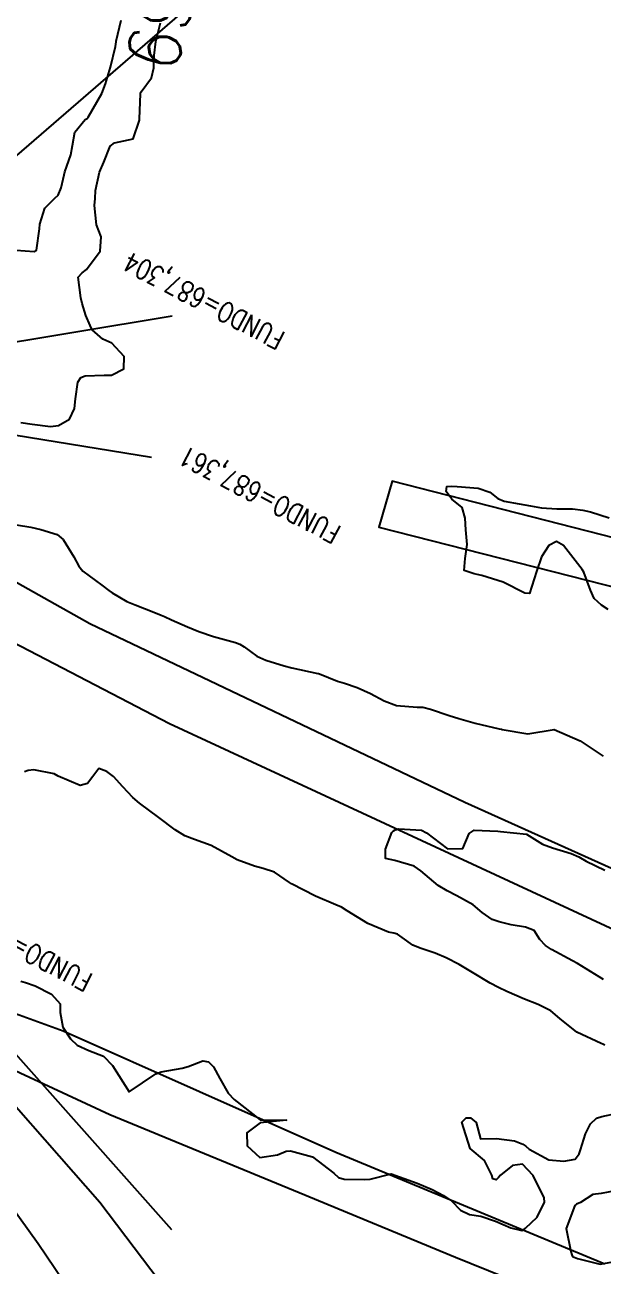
# Model space of a CAD drawing. Header units: metres. Extents: x 292545 to 299085, y 7450245 to 7463078.
# Drawn here: x 297312.2 to 297356.2, y 7452290.5 to 7452385 of the extents above; entities that cross this region are included whole.
import ezdxf
from ezdxf.enums import TextEntityAlignment as Align

# ---------------------------------------------------------------- set-up
doc = ezdxf.new("R2010")
doc.units = ezdxf.units.M
doc.linetypes.add('CONTINUO', pattern=[0])
for name, color, linetype in [('Cotas', 45, 'Continuous'), ('Curvas de Nivel 1m', 11, 'Continuous'), ('Curvas de Nivel 5m', 15, 'Continuous'), ('Edificações', 30, 'Continuous'), ('Linha Férrea', 20, 'Continuous'), ('TEXTO', 45, 'Continuous'), ('Vias Primárias', 230, 'Continuous')]:
    doc.layers.add(name, color=color, linetype=linetype)
doc.styles.add('ROMANS', font='romans', dxfattribs={"height": 0.2})
doc.styles.add('Style-STANDARD', font='STANDARD.shx')

msp = doc.modelspace()

# ---------------------------------------------------------------- linework, layer by layer
at = {"layer": 'Curvas de Nivel 1m', "flags": 128}
for points, elevation in [([(297311.562, 7452367.834), (297312.932, 7452367.714), (297313.107, 7452367.817), (297313.327, 7452369.437), (297313.354, 7452369.806), (297313.75, 7452371.024), (297314.504, 7452371.795), (297314.755, 7452372.022), (297314.991, 7452372.559), (297315.22, 7452373.569), (297315.274, 7452373.787), (297315.714, 7452375.092), (297315.853, 7452375.782), (297316.022, 7452376.801), (297316.824, 7452377.772), (297316.965, 7452377.859), (297317.055, 7452377.961), (297318.072, 7452379.755), (297318.355, 7452380.48), (297318.735, 7452381.746), (297319.119, 7452383.339), (297319.168, 7452383.694), (297319.179, 7452383.739), (297319.552, 7452385.33)], 689), ([(297356.615, 7452340.477), (297356.105, 7452340.785), (297355.554, 7452341.306), (297355.264, 7452341.945), (297354.765, 7452343.318), (297354.646, 7452343.506), (297353.213, 7452345.335), (297352.676, 7452345.648), (297352.113, 7452345.348), (297351.551, 7452344.465), (297351.175, 7452343.362), (297350.626, 7452341.695), (297350.285, 7452341.714), (297348.634, 7452342.541), (297346.994, 7452343.052), (297346.64, 7452343.133), (297346.415, 7452343.188), (297345.66, 7452343.425), (297345.738, 7452344.342), (297345.882, 7452345.422), (297345.8, 7452346.539), (297345.728, 7452347.424), (297345.515, 7452348.242), (297344.714, 7452348.878), (297344.281, 7452349.444), (297344.338, 7452349.833), (297344.727, 7452349.862), (297345.116, 7452349.823), (297346.717, 7452349.696), (297347.622, 7452349.401), (297348.235, 7452348.921), (297348.706, 7452348.71), (297349.846, 7452348.514), (297350.703, 7452348.361), (297351.555, 7452348.211), (297352.701, 7452348.136), (297353.907, 7452348.122), (297354.7, 7452348.034), (297355.279, 7452347.891), (297356.694, 7452347.447)], 691), ([(297311.59, 7452346.925), (297312.682, 7452346.738), (297313.429, 7452346.557), (297314.677, 7452346.165), (297315.139, 7452345.785), (297315.951, 7452344.486), (297316.322, 7452343.773), (297316.647, 7452343.385), (297318.072, 7452342.315), (297318.625, 7452341.918), (297318.863, 7452341.746), (297319.974, 7452341.087), (297320.614, 7452340.813), (297322.052, 7452340.262), (297322.606, 7452340.037), (297322.844, 7452339.935), (297323.39, 7452339.688), (297324.595, 7452339.146), (297325.457, 7452338.794), (297326.584, 7452338.398), (297328.269, 7452337.941), (297328.576, 7452337.833), (297328.922, 7452337.625), (297329.874, 7452336.918), (297330.563, 7452336.62), (297331.958, 7452336.187), (297332.557, 7452336.022), (297334.516, 7452335.598), (297334.553, 7452335.591), (297334.579, 7452335.585), (297334.66, 7452335.558), (297336.015, 7452335.006), (297336.546, 7452334.855), (297337.529, 7452334.529), (297338.531, 7452334.066), (297339.57, 7452333.5), (297340.52, 7452333.149), (297342.094, 7452333.042), (297342.519, 7452333.02), (297343.095, 7452332.877), (297344.513, 7452332.407), (297345.251, 7452332.169), (297346.507, 7452331.822), (297348.322, 7452331.392), (297348.502, 7452331.346), (297348.563, 7452331.329), (297350.499, 7452331.012), (297352.503, 7452331.34), (297354.494, 7452330.469), (297356.249, 7452329.302)], 691), ([(297356.367, 7452307.298), (297356.214, 7452307.381), (297356.091, 7452307.425), (297354.228, 7452308.293), (297352.954, 7452309.333), (297352.249, 7452309.915), (297351.291, 7452310.392), (297350.257, 7452310.802), (297348.907, 7452311.384), (297348.267, 7452311.688), (297347.644, 7452312.028), (297346.284, 7452312.821), (297345.268, 7452313.43), (297344.298, 7452313.953), (297343.445, 7452314.305), (297342.305, 7452314.676), (297341.742, 7452314.903), (297340.941, 7452315.481), (297340.575, 7452315.746), (297340.316, 7452315.818), (297339.902, 7452315.909), (297338.323, 7452316.557), (297336.753, 7452317.526), (297336.337, 7452317.794), (297335.893, 7452317.983), (297334.349, 7452318.628), (297332.507, 7452319.579), (297332.364, 7452319.679), (297331.231, 7452320.457), (297330.374, 7452320.744), (297329.694, 7452320.928), (297328.381, 7452321.418), (297327.969, 7452321.634), (297326.396, 7452322.508), (297325.127, 7452322.945), (297324.406, 7452323.227), (297323.669, 7452323.687), (297322.422, 7452324.642), (297320.946, 7452325.715), (297320.437, 7452326.147), (297319.687, 7452326.973), (297318.973, 7452327.742), (297318.459, 7452328.134), (297317.854, 7452328.364), (297317.395, 7452327.761), (297316.996, 7452327.216), (297316.446, 7452327.069), (297314.755, 7452327.787), (297314.455, 7452327.955), (297312.907, 7452328.253), (297312.467, 7452328.209), (297312.186, 7452328.103)], 691), ([(297356.278, 7452312.288), (297354.629, 7452313.317), (297354.295, 7452313.519), (297353.901, 7452313.719), (297352.305, 7452314.58), (297351.84, 7452314.879), (297351.42, 7452315.353), (297350.991, 7452316.032), (297350.322, 7452316.283), (297349.244, 7452316.461), (297348.326, 7452316.687), (297347.803, 7452316.873), (297347.041, 7452317.409), (297346.341, 7452317.975), (297345.112, 7452318.672), (297344.357, 7452319.053), (297343.678, 7452319.447), (297342.374, 7452320.572), (297341.846, 7452320.936), (297340.382, 7452321.349), (297339.671, 7452321.497), (297339.665, 7452322.226), (297340.167, 7452323.492), (297340.286, 7452323.62), (297340.415, 7452323.693), (297340.699, 7452323.769), (297342.415, 7452323.662), (297342.782, 7452323.456), (297344.395, 7452322.241), (297345.559, 7452322.259), (297346.034, 7452323.416), (297346.415, 7452323.668), (297348.224, 7452323.583), (297348.415, 7452323.552), (297350.413, 7452323.37), (297351.634, 7452322.59), (297352.393, 7452322.32), (297353.814, 7452321.901), (297354.386, 7452321.627), (297354.94, 7452321.314), (297356.376, 7452320.62)], 692), ([(297311.912, 7452312.179), (297312.267, 7452312.077), (297313.004, 7452311.813), (297314.257, 7452311.175), (297314.914, 7452310.455), (297314.921, 7452309.79), (297315.111, 7452308.666), (297315.686, 7452307.778), (297316.216, 7452307.291), (297317.092, 7452306.879), (297318.204, 7452306.461), (297318.893, 7452305.743), (297320.173, 7452303.73), (297322.187, 7452305.106), (297322.611, 7452305.274), (297324.191, 7452305.535), (297324.658, 7452305.673), (297325.762, 7452306.094), (297326.198, 7452306.018), (297326.576, 7452305.646), (297327.076, 7452304.749), (297327.687, 7452303.635), (297328.166, 7452303.166), (297330.143, 7452301.61), (297332.143, 7452301.58), (297330.141, 7452301.373), (297329.121, 7452300.633), (297329.141, 7452299.62), (297330.114, 7452298.743), (297331.466, 7452298.939), (297332.119, 7452299.232), (297332.434, 7452299.263), (297334.115, 7452298.787), (297335.743, 7452297.544), (297336.098, 7452297.229), (297336.539, 7452297.091), (297338.096, 7452297.066), (297338.499, 7452297.104), (297340.103, 7452297.49), (297342.093, 7452296.796), (297343.223, 7452296.312), (297344.079, 7452295.859), (297344.697, 7452295.434), (297345.381, 7452294.742), (297346.063, 7452294.405), (297346.926, 7452294.272), (297348.058, 7452293.892), (297349.221, 7452293.378), (297350.05, 7452293.184), (297350.181, 7452293.239), (297350.332, 7452293.367), (297351.227, 7452294.193), (297351.778, 7452295.353), (297351.758, 7452295.673), (297350.908, 7452297.362), (297350.112, 7452298.248), (297349.347, 7452298.142), (297348.438, 7452297.387), (297348.273, 7452297.215), (297348.098, 7452297.045), (297347.832, 7452297.127), (297347.767, 7452297.395), (297347.215, 7452298.505), (297346.123, 7452299.42), (297345.486, 7452301.427), (297345.818, 7452301.753), (297346.148, 7452301.751), (297346.574, 7452301.414), (297346.896, 7452300.174), (297348.131, 7452300.191), (297349.487, 7452300.019), (297350.127, 7452299.751), (297350.358, 7452299.6), (297350.603, 7452299.365), (297352.115, 7452298.554), (297353.244, 7452298.462), (297354.116, 7452298.61), (297354.419, 7452299.018), (297354.511, 7452299.316), (297354.896, 7452300.552), (297355.288, 7452301.309), (297355.726, 7452301.728), (297356.151, 7452301.872), (297357.324, 7452302.114)], 691), ([(297357.158, 7452296.213), (297356.083, 7452295.99), (297355.451, 7452295.938), (297354.518, 7452295.316), (297354.202, 7452295.188), (297354.071, 7452295.084), (297353.415, 7452293.33), (297353.772, 7452291.579), (297353.866, 7452291.322), (297353.914, 7452291.214), (297354.021, 7452291.158), (297354.275, 7452291.063), (297356.016, 7452290.632), (297357.662, 7452290.918)], 691)]:
    msp.add_lwpolyline(points, dxfattribs=dict(at, elevation=elevation))
at = {"layer": 'Curvas de Nivel 5m', "elevation": 690, "flags": 128}
msp.add_lwpolyline([(297311.909, 7452354.695), (297312.774, 7452354.567), (297314.172, 7452354.399), (297314.773, 7452354.481), (297315.611, 7452354.951), (297315.991, 7452355.778), (297316.073, 7452356.505), (297316.263, 7452357.776), (297316.473, 7452358.118), (297316.82, 7452358.254), (297318.257, 7452358.313), (297318.822, 7452358.318), (297319.76, 7452358.8), (297319.789, 7452359.731), (297318.853, 7452360.752), (297318.155, 7452361.05), (297317.357, 7452361.763), (297317.2, 7452362.099), (297316.874, 7452362.85), (297316.579, 7452363.773), (297316.48, 7452364.183), (297316.271, 7452365.776), (297316.579, 7452366.11), (297316.919, 7452366.365), (297317.952, 7452367.755), (297318.041, 7452368.85), (297317.667, 7452369.759), (297317.518, 7452371.219), (297317.565, 7452371.761), (297317.591, 7452372.363), (297317.914, 7452373.756), (297318.245, 7452374.521), (297318.724, 7452375.745), (297319.035, 7452375.992), (297320.457, 7452376.308), (297320.952, 7452377.721), (297320.955, 7452377.82), (297321.025, 7452379.72), (297321.028, 7452379.766), (297321.075, 7452379.881), (297321.857, 7452380.947), (297322.047, 7452381.711), (297322.055, 7452382.648), (297322.204, 7452383.704), (297322.561, 7452385.122)], dxfattribs=at)
at = {"layer": 'Edificações'}
msp.add_lwpolyline([(297393.215, 7452336.664), (297340.189, 7452350.248), (297339.176, 7452346.744), (297358.986, 7452341.672), (297358.863, 7452341.05), (297372.641, 7452337.38), (297373.288, 7452339.864), (297375.012, 7452339.433), (297374.581, 7452337.562), (297392.243, 7452332.944)], close=True, dxfattribs=at)
at = {"layer": 'Linha Férrea', "linetype": 'Continuous'}
for points in [[(297227.692, 7452390.541), (297249.79, 7452374.802), (297277.193, 7452357.686), (297299.35, 7452344.195), (297323.221, 7452331.796), (297358.154, 7452315.589)], [(297369.289, 7452315.165), (297345.724, 7452325.771), (297317.182, 7452339.381), (297293.031, 7452352.939), (297270.785, 7452365.652), (297241.957, 7452385.475)]]:
    msp.add_lwpolyline(points, dxfattribs=at)
at = {"layer": 'TEXTO', "linetype": 'CONTINUO'}
for points in [[(297292.615, 7452358.619, 0), (297328.711, 7452389.842, 0)], [(297293.171, 7452357.811, 0), (297323.446, 7452362.824, 0)], [(297321.876, 7452352.04, 0), (297295.941, 7452356.262, 0)], [(297289.313, 7452331.618, 0), (297323.378, 7452293.256, 0)]]:
    msp.add_polyline3d(points, dxfattribs=at)
at = {"layer": 'Vias Primárias'}
for points in [[(297356.379, 7452290.628), (297335.883, 7452299.117), (297315.151, 7452308.35), (297303.119, 7452312.739), (297303.849, 7452315.08), (297292.722, 7452320.94), (297282.2, 7452327.032), (297277.188, 7452329.931), (297269.034, 7452337.068), (297262.884, 7452342.334), (297254.026, 7452348.972), (297245.61, 7452355.304), (297236.88, 7452361.798), (297224.563, 7452370.928), (297215.201, 7452377.866), (297204.698, 7452385.779)], [(297358.754, 7452285.559), (297345.009, 7452291.12), (297333.103, 7452296.061), (297318.695, 7452301.991), (297307.539, 7452307.181), (297317.942, 7452295.341), (297325.067, 7452285.935), (297332.47, 7452274.757), (297341.375, 7452261.386), (297347.344, 7452251.82), (297353.438, 7452240.851), (297356.376, 7452233.352)]]:
    msp.add_lwpolyline(points, dxfattribs=at)
msp.add_lwpolyline([(297238.266, 7452351.618), (297256.7, 7452337.73), (297268.087, 7452326.454, 0.153579), (297265.798, 7452320.68), (297280.324, 7452305.69), (297282.674, 7452307.278), (297284.77, 7452305.148), (297286.685, 7452303.163), (297292.073, 7452306.994, -0.196849), (297294.856, 7452307.644), (297302.921, 7452304.462, -0.164668), (297306.683, 7452301.279), (297313.228, 7452292.206), (297319.63, 7452282.734)], format="xyb", dxfattribs=at)

# ---------------------------------------------------------------- texts
at = {"layer": 'Cotas', "style": 'Style-STANDARD'}
msp.add_text('690', height=4, rotation=75.81935, dxfattribs=at).set_placement((297322.882, 7452386.198, 690), align=Align.MIDDLE_CENTER)
at = {"layer": 'TEXTO', "style": 'ROMANS', "width": 0.8}
for s, p in [('FUNDO=687,304', (297332.146, 7452361.517)), ('FUNDO=687,361', (297336.397, 7452346.746)), ('FUNDO=687,603', (297317.511, 7452312.65))]:
    msp.add_text(s, height=1.5, rotation=152.38222, dxfattribs=at).set_placement(p)

doc.saveas('drawing.dxf')
